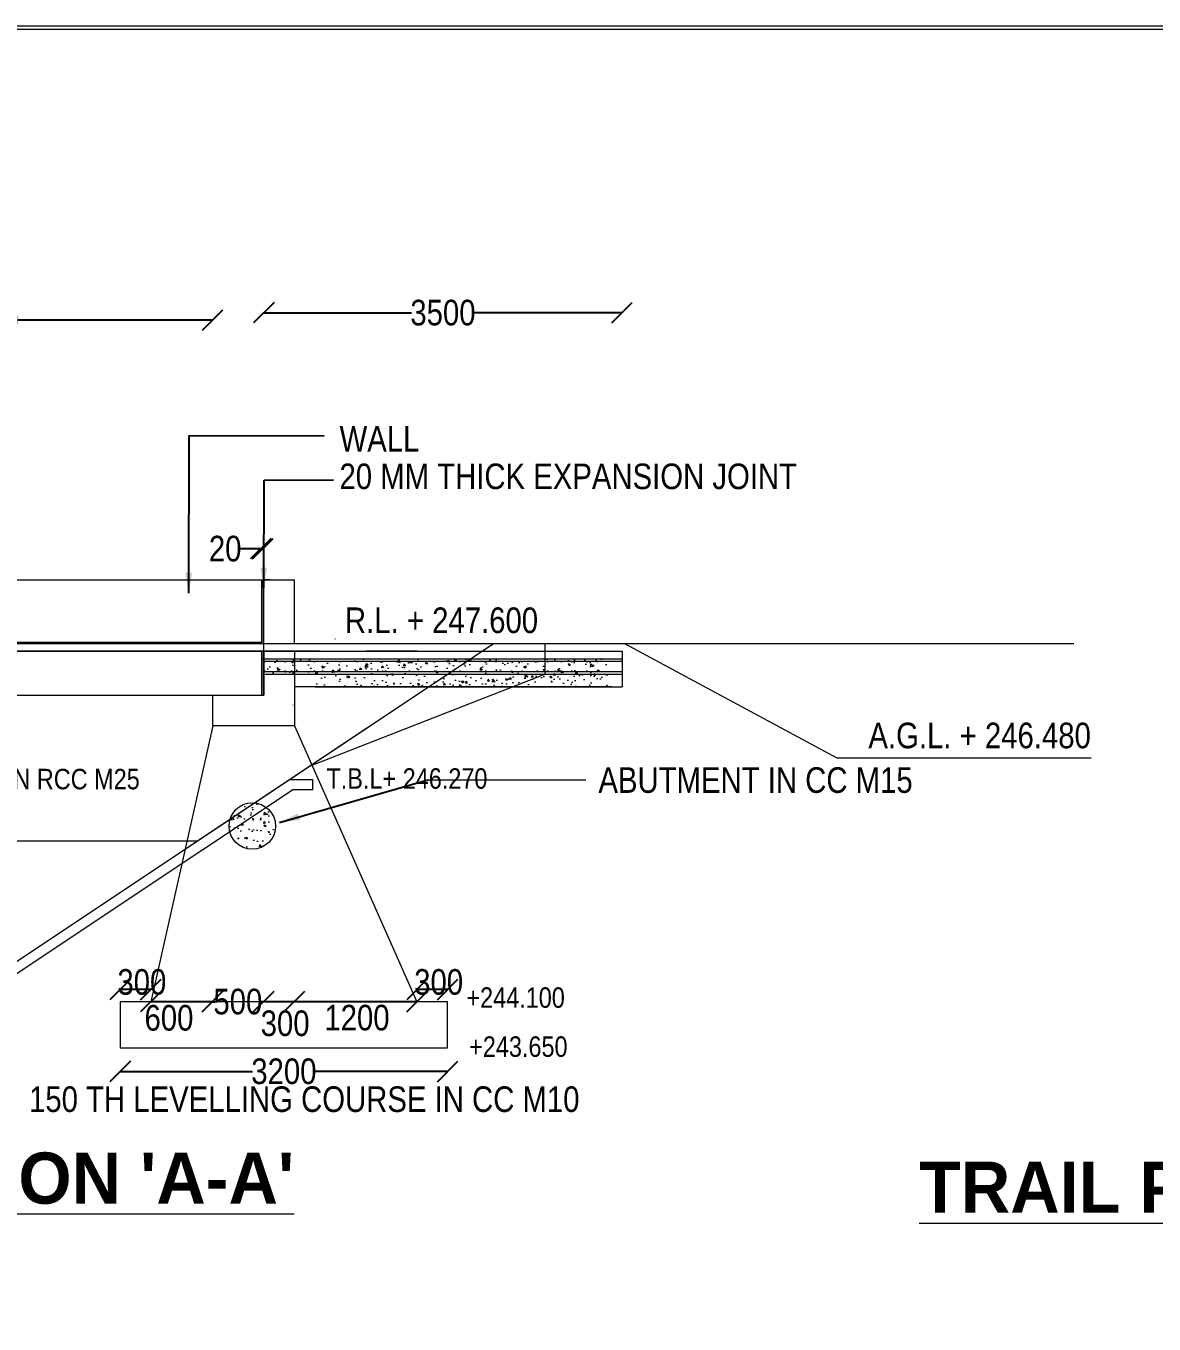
# Model space of a CAD drawing. Header units: millimetres. Extents: x 449734 to 511101, y -148614 to -102958.
# Drawn here: x 475985 to 487007, y -115641 to -102958 of the extents above; entities that cross this region are included whole.
import ezdxf
from ezdxf.enums import TextEntityAlignment as Align

# ---------------------------------------------------------------- set-up
doc = ezdxf.new("R2010")
doc.units = ezdxf.units.MM
doc.header["$LTSCALE"] = 300
doc.header["$MEASUREMENT"] = 0
doc.layers.add('MAIN', color=7, linetype='Continuous')
doc.styles.add('ARIAL NARROW', font='ARIALN.TTF', dxfattribs={"height": 250})
doc.styles.add('CITYBLUEPR', font='cityb___.ttf')
doc.dimstyles.get("Standard").update_dxf_attribs({"dimtxt": 200, "dimasz": 200, "dimexe": 0.18, "dimexo": 0.0625, "dimgap": 0.09, "dimtad": 0, "dimdec": 0, "dimzin": 0, "dimdsep": 46, "dimtxsty": 'ARIAL NARROW', "dimcen": 0.0851, "dimdle": 0.1, "dimse1": 1, "dimse2": 1, "dimadec": 0, "dimazin": 0, "dimtfac": 1, "dimtdec": 0, "dimtofl": 0, "dimtmove": 0, "dimatfit": 3, "dimfxl": 1, "dimtolj": 1, "dimtzin": 0, "dimarcsym": 0})
doc.dimstyles.new('STANDARD$0', dxfattribs={"dimscale": 88.888889, "dimtxt": 0.02, "dimasz": 0.02, "dimexe": 0.05, "dimexo": 0.1, "dimgap": 0.002, "dimtad": 2, "dimdec": 0, "dimzin": 1, "dimdsep": 46, "dimtxsty": 'Standard', "dimcen": 0.09, "dimadec": 0, "dimazin": 0, "dimtfac": 1, "dimtdec": 4, "dimtofl": 0, "dimtmove": 0, "dimatfit": 3, "dimfxl": 1, "dimtolj": 1, "dimtzin": 1, "dimarcsym": 0})
doc.dimstyles.new('STANDARD$7', dxfattribs={"dimtxt": 2, "dimasz": 2, "dimexe": 1.25, "dimexo": 0.625, "dimtad": 1, "dimdec": 0, "dimlfac": 0.5, "dimdsep": 46, "dimtxsty": 'ARIAL NARROW', "dimcen": 2.5, "dimdle": 0.1, "dimse1": 1, "dimse2": 1, "dimadec": 0, "dimazin": 0, "dimtfac": 1, "dimtdec": 0, "dimtmove": 0, "dimatfit": 3, "dimfxl": 1, "dimtolj": 1, "dimtzin": 0, "dimarcsym": 0})

# ---------------------------------------------------------------- blocks, each defined once
blk = doc.blocks.new('_Oblique')
at = {"color": 0, "linetype": 'ByBlock', "lineweight": -2}
blk.add_line((-0.5, -0.5), (0.5, 0.5), dxfattribs=at)
blk = doc.blocks.new('*D6')
at = {"layer": 'Defpoints', "color": 0, "lineweight": 9, "transparency": 16777216}
for p in [(478299, -108066), (478299, -108395), (478279, -108545)]:
    blk.add_point(p, dxfattribs=at)
at = {"layer": 'MAIN', "color": 0, "lineweight": -2, "transparency": 16777216}
for p, q in [((478279, -108066), (478079, -108066)), ((478299, -108066), (478279, -108066))]:
    blk.add_line(p, q, dxfattribs=at)
at = {"layer": 'MAIN', "color": 0, "lineweight": -2, "transparency": 16777216, "xscale": 200, "yscale": 200, "zscale": 200, "rotation": 180}
blk.add_blockref('_Oblique', (478279, -108066), dxfattribs=at)
at = {"layer": 'MAIN', "color": 0, "lineweight": -2, "transparency": 16777216, "xscale": 200, "yscale": 200, "zscale": 200}
blk.add_blockref('_Oblique', (478299, -108066), dxfattribs=at)
at = {"layer": 'MAIN', "color": 0, "lineweight": 9, "transparency": 16777216, "insert": (477931, -108066), "char_height": 250, "attachment_point": 5, "style": 'ARIAL NARROW'}
blk.add_mtext('\\A1;20', dxfattribs=at)
blk = doc.blocks.new('*D8')
at = {"layer": 'Defpoints', "color": 0, "lineweight": 9, "transparency": 16777216}
for p in [(477809, -105831), (473379, -109565), (477809, -109715)]:
    blk.add_point(p, dxfattribs=at)
at = {"layer": 'MAIN', "color": 0, "lineweight": -2, "transparency": 16777216}
for p, q in [((473379, -105831), (475284, -105831)), ((477809, -105831), (475904, -105831))]:
    blk.add_line(p, q, dxfattribs=at)
at = {"layer": 'MAIN', "color": 0, "lineweight": -2, "transparency": 16777216, "xscale": 200, "yscale": 200, "zscale": 200, "rotation": 180}
blk.add_blockref('_Oblique', (473379, -105831), dxfattribs=at)
at = {"layer": 'MAIN', "color": 0, "lineweight": -2, "transparency": 16777216, "xscale": 200, "yscale": 200, "zscale": 200}
blk.add_blockref('_Oblique', (477809, -105831), dxfattribs=at)
at = {"layer": 'MAIN', "color": 0, "lineweight": 9, "transparency": 16777216, "insert": (475594, -105831), "char_height": 250, "attachment_point": 5, "style": 'ARIAL NARROW'}
blk.add_mtext('\\A1;4430', dxfattribs=at)
blk = doc.blocks.new('*D40')
at = {"layer": 'Defpoints', "color": 0, "lineweight": 9, "transparency": 16777216}
for p in [(481809, -105760), (478309, -109307), (481809, -109757)]:
    blk.add_point(p, dxfattribs=at)
at = {"layer": 'MAIN', "color": 0, "lineweight": -2, "transparency": 16777216}
for p, q in [((478309, -105760), (479753, -105760)), ((481809, -105760), (480365, -105760))]:
    blk.add_line(p, q, dxfattribs=at)
at = {"layer": 'MAIN', "color": 0, "lineweight": -2, "transparency": 16777216, "xscale": 200, "yscale": 200, "zscale": 200, "rotation": 180}
blk.add_blockref('_Oblique', (478309, -105760), dxfattribs=at)
at = {"layer": 'MAIN', "color": 0, "lineweight": -2, "transparency": 16777216, "xscale": 200, "yscale": 200, "zscale": 200}
blk.add_blockref('_Oblique', (481809, -105760), dxfattribs=at)
at = {"layer": 'MAIN', "color": 0, "lineweight": 9, "transparency": 16777216, "insert": (480059, -105760), "char_height": 250, "attachment_point": 5, "style": 'ARIAL NARROW'}
blk.add_mtext('\\A1;3500', dxfattribs=at)
blk = doc.blocks.new('*D58')
at = {"layer": 'Defpoints', "color": 0, "lineweight": 9, "transparency": 16777216}
for p in [(477205, -112492), (477205, -112492), (477805, -112492)]:
    blk.add_point(p, dxfattribs=at)
at = {"layer": 'MAIN', "color": 0, "lineweight": -2, "transparency": 16777216}
blk.add_line((477805, -112492), (477205, -112492), dxfattribs=at)
at = {"layer": 'MAIN', "color": 0, "lineweight": -2, "transparency": 16777216, "xscale": 200, "yscale": 200, "zscale": 200, "rotation": 180}
blk.add_blockref('_Oblique', (477205, -112492), dxfattribs=at)
at = {"layer": 'MAIN', "color": 0, "lineweight": -2, "transparency": 16777216, "xscale": 200, "yscale": 200, "zscale": 200}
blk.add_blockref('_Oblique', (477805, -112492), dxfattribs=at)
at = {"layer": 'MAIN', "color": 0, "lineweight": 9, "transparency": 16777216, "insert": (477382, -112651), "char_height": 250, "attachment_point": 5, "style": 'ARIAL NARROW'}
blk.add_mtext('\\A1;600', dxfattribs=at)
blk = doc.blocks.new('*D59')
at = {"layer": 'Defpoints', "color": 0, "lineweight": 9, "transparency": 16777216}
for p in [(476905, -112873), (480105, -112873), (476905, -113173)]:
    blk.add_point(p, dxfattribs=at)
at = {"layer": 'MAIN', "color": 0, "lineweight": -2, "transparency": 16777216}
for p, q in [((476905, -113173), (478199, -113173)), ((480105, -113173), (478811, -113173))]:
    blk.add_line(p, q, dxfattribs=at)
at = {"layer": 'MAIN', "color": 0, "lineweight": -2, "transparency": 16777216, "xscale": 200, "yscale": 200, "zscale": 200, "rotation": 180}
blk.add_blockref('_Oblique', (476905, -113173), dxfattribs=at)
at = {"layer": 'MAIN', "color": 0, "lineweight": -2, "transparency": 16777216, "xscale": 200, "yscale": 200, "zscale": 200}
blk.add_blockref('_Oblique', (480105, -113173), dxfattribs=at)
at = {"layer": 'MAIN', "color": 0, "lineweight": 9, "transparency": 16777216, "insert": (478505, -113173), "char_height": 250, "attachment_point": 5, "style": 'ARIAL NARROW'}
blk.add_mtext('\\A1;3200', dxfattribs=at)
blk = doc.blocks.new('*D60')
at = {"layer": 'Defpoints', "color": 0, "lineweight": 9, "transparency": 16777216}
for p in [(477805, -112492), (477805, -112492), (478305, -112492)]:
    blk.add_point(p, dxfattribs=at)
at = {"layer": 'MAIN', "color": 0, "lineweight": -2, "transparency": 16777216}
for p, q in [((477805, -112492), (477829, -112492)), ((478305, -112492), (478281, -112492))]:
    blk.add_line(p, q, dxfattribs=at)
at = {"layer": 'MAIN', "color": 0, "lineweight": -2, "transparency": 16777216, "xscale": 200, "yscale": 200, "zscale": 200, "rotation": 180}
blk.add_blockref('_Oblique', (477805, -112492), dxfattribs=at)
at = {"layer": 'MAIN', "color": 0, "lineweight": -2, "transparency": 16777216, "xscale": 200, "yscale": 200, "zscale": 200}
blk.add_blockref('_Oblique', (478305, -112492), dxfattribs=at)
at = {"layer": 'MAIN', "color": 0, "lineweight": 9, "transparency": 16777216, "insert": (478055, -112492), "char_height": 250, "attachment_point": 5, "style": 'ARIAL NARROW'}
blk.add_mtext('\\A1;500', dxfattribs=at)
blk = doc.blocks.new('*D61')
at = {"layer": 'Defpoints', "color": 0, "lineweight": 9, "transparency": 16777216}
for p in [(478305, -112492), (478305, -112492), (478605, -112492)]:
    blk.add_point(p, dxfattribs=at)
at = {"layer": 'MAIN', "color": 0, "lineweight": -2, "transparency": 16777216}
blk.add_line((478605, -112492), (478305, -112492), dxfattribs=at)
at = {"layer": 'MAIN', "color": 0, "lineweight": -2, "transparency": 16777216, "xscale": 200, "yscale": 200, "zscale": 200, "rotation": 180}
blk.add_blockref('_Oblique', (478305, -112492), dxfattribs=at)
at = {"layer": 'MAIN', "color": 0, "lineweight": -2, "transparency": 16777216, "xscale": 200, "yscale": 200, "zscale": 200}
blk.add_blockref('_Oblique', (478605, -112492), dxfattribs=at)
at = {"layer": 'MAIN', "color": 0, "lineweight": 9, "transparency": 16777216, "insert": (478517, -112704), "char_height": 250, "attachment_point": 5, "style": 'ARIAL NARROW'}
blk.add_mtext('\\A1;300', dxfattribs=at)
blk = doc.blocks.new('*D62')
at = {"layer": 'Defpoints', "color": 0, "lineweight": 9, "transparency": 16777216}
for p in [(478605, -112492), (478605, -112492), (479805, -112492)]:
    blk.add_point(p, dxfattribs=at)
at = {"layer": 'MAIN', "color": 0, "lineweight": -2, "transparency": 16777216}
blk.add_line((479805, -112492), (478605, -112492), dxfattribs=at)
at = {"layer": 'MAIN', "color": 0, "lineweight": -2, "transparency": 16777216, "xscale": 200, "yscale": 200, "zscale": 200, "rotation": 180}
blk.add_blockref('_Oblique', (478605, -112492), dxfattribs=at)
at = {"layer": 'MAIN', "color": 0, "lineweight": -2, "transparency": 16777216, "xscale": 200, "yscale": 200, "zscale": 200}
blk.add_blockref('_Oblique', (479805, -112492), dxfattribs=at)
at = {"layer": 'MAIN', "color": 0, "lineweight": 9, "transparency": 16777216, "insert": (479219, -112649), "char_height": 250, "attachment_point": 5, "style": 'ARIAL NARROW'}
blk.add_mtext('\\A1;1200', dxfattribs=at)
blk = doc.blocks.new('*D63')
at = {"layer": 'Defpoints', "color": 0, "lineweight": 9, "transparency": 16777216}
for p in [(479805, -112371), (479805, -112373), (480105, -112371)]:
    blk.add_point(p, dxfattribs=at)
at = {"layer": 'MAIN', "color": 0, "lineweight": -2, "transparency": 16777216}
blk.add_line((480105, -112373), (479805, -112373), dxfattribs=at)
at = {"layer": 'MAIN', "color": 0, "lineweight": -2, "transparency": 16777216, "xscale": 200, "yscale": 200, "zscale": 200, "rotation": 180}
blk.add_blockref('_Oblique', (479805, -112373), dxfattribs=at)
at = {"layer": 'MAIN', "color": 0, "lineweight": -2, "transparency": 16777216, "xscale": 200, "yscale": 200, "zscale": 200}
blk.add_blockref('_Oblique', (480105, -112373), dxfattribs=at)
at = {"layer": 'MAIN', "color": 0, "lineweight": 9, "transparency": 16777216, "insert": (480017, -112300), "char_height": 250, "attachment_point": 5, "style": 'ARIAL NARROW'}
blk.add_mtext('\\A1;300', dxfattribs=at)
blk = doc.blocks.new('*D64')
at = {"layer": 'Defpoints', "color": 0, "lineweight": 9, "transparency": 16777216}
for p in [(476905, -112371), (476905, -112373), (477205, -112371)]:
    blk.add_point(p, dxfattribs=at)
at = {"layer": 'MAIN', "color": 0, "lineweight": -2, "transparency": 16777216}
blk.add_line((477205, -112373), (476905, -112373), dxfattribs=at)
at = {"layer": 'MAIN', "color": 0, "lineweight": -2, "transparency": 16777216, "xscale": 200, "yscale": 200, "zscale": 200, "rotation": 180}
blk.add_blockref('_Oblique', (476905, -112373), dxfattribs=at)
at = {"layer": 'MAIN', "color": 0, "lineweight": -2, "transparency": 16777216, "xscale": 200, "yscale": 200, "zscale": 200}
blk.add_blockref('_Oblique', (477205, -112373), dxfattribs=at)
at = {"layer": 'MAIN', "color": 0, "lineweight": 9, "transparency": 16777216, "insert": (477117, -112300), "char_height": 250, "attachment_point": 5, "style": 'ARIAL NARROW'}
blk.add_mtext('\\A1;300', dxfattribs=at)

msp = doc.modelspace()

# ---------------------------------------------------------------- hatches: boundary and pattern name
at = {"layer": 'MAIN', "lineweight": 9}
h = msp.add_hatch(dxfattribs=at)
h.set_pattern_fill('AR-CONC', color=0, scale=30, style=0)
h.set_pattern_definition([(130, (1053127.49, -90122.16), (-215.178055, -18.82564), [22.5, -247.5]), (185, (1053127.5, -90122.16), (41.6254, 225.65764), [18, -198]), (79.5486, (1053109.56, -90123.73), (-173.552815, 206.83186), [19.12206, -210.34263]), (133.8158, (1053127.5, -90062.16), (-320.17231, -49.6557), [33.75, -371.25]), (83.3644, (1053100.8, -90066.3), (-280.39881, 292.23536), [28.68309, -315.5139]), (188.8158, (1053127.5, -90062.16), (-280.39858, 292.23558), [27, -297]), (159, (1053097.49, -90077.16), (-179.072116, -120.785667), [22.5, -247.5]), (214, (1053097.5, -90077.16), (-72.9946, 217.54501), [18, -198]), (108.5486, (1053082.57, -90087.22), (-252.06679, 96.75915), [19.12206, -210.34263]), (142.5, (1053127.49, -90122.16), (-3.647957, 99.868156), [0, -195.6, 0, -201, 0, -198.75]), (172.5, (1053127.49, -90122.16), (-78.920861, 118.323514), [0, -114.6, 0, -191.1, 0, -75.75]), (212.5, (1053194.39, -90122.16), (-160.146731, -6.766462), [0, -75, 0, -234, 0, -310.5]), (222.5, (1053224.39, -90122.16), (-174.95585, 30.031495), [0, -97.5, 0, -155.4, 0, -220.5])])
h.paths.add_polyline_path([(478309, -109140.4), (481709, -109140.4), (481709, -109415.4), (478809, -109415.4), (478809, -109290.4), (478309, -109290.4)])
h = msp.add_hatch(dxfattribs=at)
h.set_pattern_fill('AR-CONC', color=0, scale=30, style=0)
h.set_pattern_definition([(130, (1032375.36, -212801.96), (-215.178055, -18.82564), [22.5, -247.5]), (185, (1032375.36, -212801.96), (41.6254, 225.65764), [18, -198]), (79.5486, (1032357.43, -212803.53), (-173.552815, 206.83186), [19.12206, -210.34263]), (133.8158, (1032375.36, -212741.96), (-320.17231, -49.6557), [33.75, -371.25]), (83.3644, (1032348.68, -212746.1), (-280.39881, 292.23536), [28.68309, -315.5139]), (188.8158, (1032375.36, -212741.96), (-280.39858, 292.23558), [27, -297]), (159, (1032345.36, -212756.96), (-179.072116, -120.785667), [22.5, -247.5]), (214, (1032345.36, -212756.96), (-72.9946, 217.54501), [18, -198]), (108.5486, (1032330.44, -212767.03), (-252.06679, 96.75915), [19.12206, -210.34263]), (142.5, (1032375.36, -212801.965), (-3.647957, 99.868156), [0, -195.6, 0, -201, 0, -198.75]), (172.5, (1032375.36, -212801.96), (-78.920861, 118.323514), [0, -114.6, 0, -191.1, 0, -75.75]), (212.5, (1032442.26, -212801.965), (-160.146731, -6.766462), [0, -75, 0, -234, 0, -310.5]), (222.5, (1032472.26, -212801.96), (-174.95585, 30.031495), [0, -97.5, 0, -155.4, 0, -220.5])])
edge = h.paths.add_edge_path()
edge.add_arc((478196.1, -110775.1), 226.8, 0, 360)

# ---------------------------------------------------------------- linework, layer by layer
at = {"color": 0, "linetype": 'ByBlock', "lineweight": 9}
msp.add_line((481834, -108990.4), (483907, -110110.4), dxfattribs=at)
for points in [[(449734.5, -102957.7), (511100.5, -102957.7), (511100.5, -148614.2), (449734.5, -148614.2)], [(449764.5, -102987.7), (511070.5, -102987.7), (511070.5, -148584.2), (449764.5, -148584.2)]]:
    msp.add_lwpolyline(points, close=True, dxfattribs=at)
at = {"layer": 'MAIN', "color": 0, "lineweight": 9}
for p, q in [((449764.5, -102987.7), (511070.5, -102987.7)), ((478289, -108990.4), (478289, -108370.4)), ((478309, -108370.4), (478609, -108370.4)), ((478369, -108370.4), (478309, -108370.4)), ((478309, -109065.4), (478309, -108370.4)), ((478368.8, -108370.4), (478548.8, -108370.4)), ((478369, -108370.4), (478549, -108370.4)), ((478549, -108370.4), (478609, -108370.4)), ((478609, -108990.4), (478609, -108370.4)), ((466848.2, -108990.4), (479309.8, -108990.4)), ((466848.2, -108990.4), (479309.8, -108990.4)), ((467154.2, -108990.4), (479003.8, -108990.4)), ((473079, -108990.4), (486222, -108990.4)), ((473079, -108990.4), (479314.8, -108990.4)), ((478854, -109065.4), (473089, -109065.4)), ((473089, -109065.4), (479609, -109065.4)), ((475829, -112140.4), (480554, -108990.4)), ((478289, -109065.4), (478289, -109495.4)), ((478289, -109065.4), (478289, -109495.4)), ((478289, -109495.4), (478289, -109065.4)), ((478309, -109065.4), (478309, -109495.4)), ((478309, -109065.4), (478309, -109495.4)), ((478309, -109495.4), (478309, -109065.4)), ((478309, -109065.4), (481709, -109065.4)), ((478309.4, -109065.4), (481809.4, -109065.4)), ((478609, -109065.4), (478609, -109795.4)), ((479309, -109065.4), (479809, -109065.4)), ((479809, -109065.4), (479309, -109065.4)), ((479309.8, -108990.4), (479809.8, -108990.4)), ((479309.8, -108990.4), (479609.8, -108990.4)), ((479310.1, -108991.3), (479610.1, -108991.3)), ((481054, -108990.4), (481054, -109290.4)), ((481809.4, -109065.4), (481809.4, -109415.4)), ((478289, -109140.4), (481709, -109140.4)), ((478289.4, -109140.4), (481809.4, -109140.4)), ((478309, -109165.4), (481709, -109165.4)), ((478309.4, -109165.4), (481809.4, -109165.4)), ((478309, -109265.4), (481709, -109265.4)), ((478309, -109290.4), (481709, -109290.4)), ((478309.4, -109265.4), (481809.4, -109265.4)), ((478309.4, -109290.4), (481809.4, -109290.4)), ((478754.7, -110189.9), (481054, -109289.9)), ((478809, -109415.4), (481709, -109415.4)), ((478809.4, -109415.4), (481809.4, -109415.4)), ((473079, -109495.4), (477954, -109495.4)), ((473079, -109495.4), (478309, -109495.4)), ((477809, -109795.4), (477809, -109495.4)), ((477809, -109795.4), (477809, -109495.4)), ((477809, -109795.4), (477809, -109495.4)), ((477809, -109795.4), (477809, -109495.4)), ((477809, -109495.4), (478309, -109495.4)), ((478609, -109565.4), (478609, -109795.4)), ((478609, -109565.4), (478609, -109795.4)), ((475829, -112140.4), (479316.5, -109815.4)), ((477809, -109795.4), (477204.8, -112491.7)), ((478609, -109795.4), (477809, -109795.4)), ((478609, -109795.4), (477809, -109795.4)), ((478609, -109795.4), (479804.8, -112491.7)), ((483907, -110110.4), (486393.4, -110110.4)), ((478559, -110320.4), (478784, -110320.4)), ((478784, -110320.4), (478784, -110420.4)), ((479911.4, -110323.1), (481456.7, -110323.1)), ((477704.7, -111010.1), (478590.1, -110420.5)), ((478784, -110420.4), (478590.3, -110420.4)), ((473079, -110920.4), (477659, -110920.4)), ((475859.4, -112240.3), (477704.7, -111010.1)), ((476904.8, -112491.7), (476904.8, -112941.2)), ((477204.8, -112491.7), (476904.8, -112491.7)), ((479735.4, -112491.7), (477125.8, -112491.7)), ((480104.8, -112491.7), (479804.8, -112491.7)), ((480104.8, -112941.2), (480104.8, -112491.7)), ((476905.3, -112941.7), (480104.3, -112941.7)), ((480104.3, -112941.7), (480104.8, -112941.2))]:
    msp.add_line(p, q, dxfattribs=at)
msp.add_lwpolyline([(473089, -108370.4), (478289, -108370.4), (478289, -108981.5), (473089, -108981.5)], close=True, dxfattribs=at)
at = {"layer": 'MAIN', "color": 0, "lineweight": 9, "const_width": 6.25, "flags": 128}
for points in [[(478314.4, -109172.4, 1), (478320.7, -109172.4, 1)], [(478513.7, -109172.4, 1), (478520, -109172.4, 1)], [(478576.6, -109172.4, 1), (478582.9, -109172.4, 1)], [(478577, -109172.4, 1), (478583.3, -109172.4, 1)], [(478799.3, -109172.4, 1), (478805.5, -109172.4, 1)], [(478799.6, -109172.4, 1), (478805.9, -109172.4, 1)], [(479049.3, -109172.4, 1), (479055.5, -109172.4, 1)], [(479049.6, -109172.4, 1), (479055.9, -109172.4, 1)], [(479215.9, -109172.4, 1), (479222.1, -109172.4, 1)], [(479216.3, -109172.4, 1), (479222.5, -109172.4, 1)], [(479465.9, -109172.4, 1), (479472.1, -109172.4, 1)], [(479466.3, -109172.4, 1), (479472.5, -109172.4, 1)], [(479727.2, -109172.4, 1), (479733.5, -109172.4, 1)], [(479727.6, -109172.4, 1), (479733.8, -109172.4, 1)], [(479977.2, -109172.4, 1), (479983.5, -109172.4, 1)], [(479977.6, -109172.4, 1), (479983.8, -109172.4, 1)], [(480222.9, -109172.4, 1), (480229.2, -109172.4, 1)], [(480223.3, -109172.4, 1), (480229.6, -109172.4, 1)], [(480472.9, -109172.4, 1), (480479.2, -109172.4, 1)], [(480573.3, -109172.4, 1), (480579.6, -109172.4, 1)], [(480728.8, -109172.4, 1), (480735, -109172.4, 1)], [(480829.1, -109172.4, 1), (480835.4, -109172.4, 1)], [(480978.8, -109172.4, 1), (480985, -109172.4, 1)], [(481079.1, -109172.4, 1), (481085.4, -109172.4, 1)], [(481212.9, -109172.4, 1), (481219.1, -109172.4, 1)], [(481313.2, -109172.4, 1), (481319.5, -109172.4, 1)], [(481462.9, -109172.4, 1), (481469.1, -109172.4, 1)], [(481563.2, -109172.4, 1), (481569.5, -109172.4, 1)], [(478314.4, -109258.2, 1), (478320.7, -109258.2, 1)], [(478513.7, -109258.2, 1), (478520, -109258.2, 1)], [(478576.6, -109258.2, 1), (478582.9, -109258.2, 1)], [(478577, -109258.2, 1), (478583.3, -109258.2, 1)], [(478799.3, -109258.2, 1), (478805.5, -109258.2, 1)], [(478799.6, -109258.2, 1), (478805.9, -109258.2, 1)], [(479049.3, -109258.2, 1), (479055.5, -109258.2, 1)], [(479049.6, -109258.2, 1), (479055.9, -109258.2, 1)], [(479215.9, -109258.2, 1), (479222.1, -109258.2, 1)], [(479216.3, -109258.2, 1), (479222.5, -109258.2, 1)], [(479465.9, -109258.2, 1), (479472.1, -109258.2, 1)], [(479466.3, -109258.2, 1), (479472.5, -109258.2, 1)], [(479727.2, -109258.2, 1), (479733.5, -109258.2, 1)], [(479727.6, -109258.2, 1), (479733.8, -109258.2, 1)], [(479977.2, -109258.2, 1), (479983.5, -109258.2, 1)], [(479977.6, -109258.2, 1), (479983.8, -109258.2, 1)], [(480222.9, -109258.2, 1), (480229.2, -109258.2, 1)], [(480223.3, -109258.2, 1), (480229.6, -109258.2, 1)], [(480472.9, -109258.2, 1), (480479.2, -109258.2, 1)], [(480573.3, -109258.2, 1), (480579.6, -109258.2, 1)], [(480728.8, -109258.2, 1), (480735, -109258.2, 1)], [(480829.1, -109258.2, 1), (480835.4, -109258.2, 1)], [(480978.8, -109258.2, 1), (480985, -109258.2, 1)], [(481079.1, -109258.2, 1), (481085.4, -109258.2, 1)], [(481212.9, -109258.2, 1), (481219.1, -109258.2, 1)], [(481313.2, -109258.2, 1), (481319.5, -109258.2, 1)], [(481462.9, -109258.2, 1), (481469.1, -109258.2, 1)], [(481563.2, -109258.2, 1), (481569.5, -109258.2, 1)]]:
    msp.add_lwpolyline(points, format="xyb", close=True, dxfattribs=at)
at = {"layer": 'MAIN', "color": 0, "lineweight": 9}
msp.add_lwpolyline([(481709, -109415.4), (478609, -109415.4)], dxfattribs=at)
msp.add_circle((478196.1, -110775.1), 226.8, dxfattribs=at)
for centre, start, end in [((479003.8, -108946.8), 303.69007, 90), ((479314.8, -108990.9), 303.69007, 90), ((478590.3, -109595.9), 90, 123.66312), ((478590.3, -109595.9), 90, 123.66312), ((478593.9, -109595.9), 90, 123.66312), ((476905.3, -112941.2), 180, 270)]:
    msp.add_arc(centre, 0.5, start, end, dxfattribs=at)

# ---------------------------------------------------------------- texts
at = {"layer": 'MAIN', "color": 0, "lineweight": 9, "style": 'ARIAL NARROW'}
for s, height, p in [('WALL', 250, (479049, -107117.1)), ('R.L. + 247.600', 250, (479101.7, -108889.6)), ('A.G.L. + 246.480', 250, (484216.1, -110015.3)), ('T.B.L+ 246.270', 200, (478920.6, -110410.7))]:
    msp.add_text(s, height=height, dxfattribs=at).set_placement(p)
at = {"layer": 'MAIN', "color": 0, "lineweight": 9, "style": 'CITYBLUEPR'}
for s, p in [("%%USECTIONAL ELEVATION 'A-A'", (473822.1, -114465.2)), ('%%UTRAIL PIT PARTICULARS @ KM 2.025', (490758.3, -114554.5))]:
    msp.add_text(s, height=500, dxfattribs=at).set_placement(p, align=Align.CENTER)
at = {"layer": 'MAIN', "color": 0, "lineweight": 9, "style": 'ARIAL NARROW'}
for s, insert, char_height, attachment_point in [('20 MM THICK EXPANSION JOINT', (479048, -107360.2), 250, 4), ('BED BLOCK IN RCC M25', (474423.6, -110317.7), 200, 4), ('ABUTMENT IN CC M15', (484648.6, -110327.9), 250, 6), (' \\P150 TH LEVELLING COURSE IN CC M10', (476014.9, -113237.4), 250, 4)]:
    msp.add_mtext(s, dxfattribs=dict(at, insert=insert, char_height=char_height, attachment_point=attachment_point))
at = {"layer": 'MAIN', "color": 0, "lineweight": 9, "char_height": 200, "width": 2930.825, "attachment_point": 1, "style": 'ARIAL NARROW'}
for s, insert in [(' +244.100', (480224.2, -112351.4)), (' +243.650', (480251, -112830.4))]:
    msp.add_mtext(s, dxfattribs=dict(at, insert=insert))

# ---------------------------------------------------------------- dimensions: what is measured, and where the dimension line sits
at = {"layer": 'MAIN', "color": 0, "lineweight": 9}
for base, p1, p2, picture, middle in [((481809, -105760.1), (478309, -109306.7), (481809, -109756.7), '*D40', (480059, -105760.1)), ((477809, -105830.6), (473379, -109565.4), (477809, -109715.4), '*D8', (475594, -105830.6))]:
    dim = msp.add_linear_dim(base=base, p1=p1, p2=p2, dimstyle='Standard', override={"dimtxt": 250, "dimblk1": 'Oblique', "dimblk2": 'Oblique', "dimsah": 1}, dxfattribs=at)
    dim.commit()
    dim.dimension.update_dxf_attribs({"geometry": picture, "text_midpoint": middle})
dim = msp.add_linear_dim(base=(478299.1, -108065.9), p1=(478279.1, -108544.9), p2=(478299.1, -108394.9), dimstyle='Standard', override={"dimtxt": 250, "dimblk1": 'Oblique', "dimblk2": 'Oblique', "dimsah": 1}, dxfattribs=at)
dim.commit()
dim.dimension.update_dxf_attribs({"geometry": '*D6', "text_midpoint": (477930.8, -108065.9), "dimtype": 160})
for base, p1, p2, picture, middle in [((476904.7, -112373.2), (477204.8, -112371.2), (476904.7, -112370.8), '*D64', (477116.8, -112299.8)), ((479804.7, -112373.2), (480104.8, -112371.2), (479804.7, -112370.8), '*D63', (480016.8, -112299.8)), ((477204.8, -112491.7), (477804.5, -112491.7), (477204.8, -112491.7), '*D58', (477381.9, -112651.3)), ((478305, -112491.7), (478604.8, -112491.7), (478305, -112491.7), '*D61', (478516.9, -112703.8)), ((478605, -112491.7), (479805.1, -112491.7), (478605, -112491.9), '*D62', (479219, -112649))]:
    dim = msp.add_linear_dim(base=base, p1=p1, p2=p2, angle=180, dimstyle='STANDARD$0', override={"dimscale": 1, "dimtxt": 250, "dimasz": 200, "dimexe": 0.18, "dimexo": 0.0625, "dimgap": 0.09, "dimtad": 0, "dimzin": 0, "dimtxsty": 'ARIAL NARROW', "dimblk1": 'Oblique', "dimblk2": 'Oblique', "dimsah": 1, "dimcen": 0.0851, "dimdle": 0.1, "dimse1": 1, "dimse2": 1, "dimtdec": 0, "dimtmove": 2, "dimtzin": 0}, dxfattribs=at)
    dim.commit()
    dim.dimension.update_dxf_attribs({"geometry": picture, "text_midpoint": middle, "dimtype": 160})
for base, p1, p2, picture, middle in [((477804.8, -112491.7), (478304.8, -112491.7), (477804.8, -112491.7), '*D60', (478054.8, -112491.7)), ((476904.8, -113172.8), (480104.8, -112873), (476904.8, -112873), '*D59', (478504.8, -113172.8))]:
    dim = msp.add_linear_dim(base=base, p1=p1, p2=p2, angle=180, dimstyle='STANDARD$0', override={"dimscale": 1, "dimtxt": 250, "dimasz": 200, "dimexe": 0.18, "dimexo": 0.0625, "dimgap": 0.09, "dimtad": 0, "dimzin": 0, "dimtxsty": 'ARIAL NARROW', "dimblk1": 'Oblique', "dimblk2": 'Oblique', "dimsah": 1, "dimcen": 0.0851, "dimdle": 0.1, "dimse1": 1, "dimse2": 1, "dimtdec": 0, "dimtzin": 0}, dxfattribs=at)
    dim.commit()
    dim.dimension.update_dxf_attribs({"geometry": picture, "text_midpoint": middle})

# ---------------------------------------------------------------- leaders
for points, override in [([(477575.1, -108500.6), (477580, -106958.4), (478898.7, -106963.4)], {"dimtxt": 250, "dimasz": 200, "dimexe": 0.18, "dimexo": 0.0625, "dimgap": 0.09, "dimtad": 0, "dimlfac": 1, "dimzin": 0, "dimcen": 0.0851, "dimtofl": 0}), ([(478307.7, -108451.5), (478311, -107396.2), (478991.2, -107393.7)], {"dimtxt": 200, "dimasz": 200, "dimexe": 0.18, "dimexo": 0.0625, "dimgap": 0.09, "dimtad": 0, "dimtoh": 1, "dimlfac": 1, "dimzin": 0, "dimcen": 0.09, "dimtdec": 4, "dimtofl": 0}), ([(478460.4, -110740.1), (479911.4, -110323.1)], {"dimtxt": 200, "dimasz": 200, "dimexe": 0.18, "dimexo": 0.0625, "dimgap": 0.09, "dimtad": 0, "dimtoh": 1, "dimlfac": 1, "dimzin": 0, "dimcen": 0.09, "dimtdec": 4, "dimtofl": 0})]:
    msp.add_leader(points, dimstyle='STANDARD$7', override=override, dxfattribs=at)

doc.saveas('drawing.dxf')
